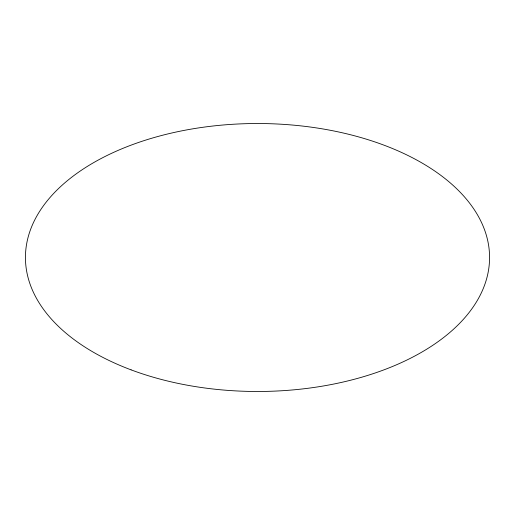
<?xml version="1.0" encoding="UTF-8"?>
<svg xmlns="http://www.w3.org/2000/svg" width="515" height="515" viewBox="0 0 515 515"><rect width="100%" height="100%" fill="white"/><g stroke="black" fill="none" stroke-linecap="round" stroke-linejoin="round"><path stroke-width="0.77" d="M131.106 369.867A232.065 133.984 0 0 0 489.25 264.51A232.065 133.984 0 0 0 152.144 138.123A232.065 133.984 0 0 0 131.106 369.867"/></g></svg>
